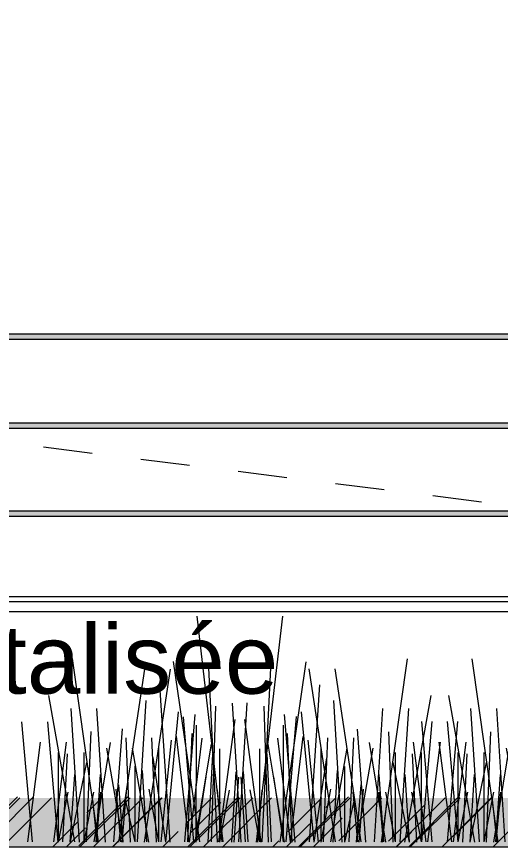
# Model space of a CAD drawing. Header units: metres. Extents: x 1838950 to 1842843, y 5171318 to 5174224.
# Drawn here: x 1841019.835 to 1841020.822, y 5171435.107 to 5171436.805 of the extents above; entities that cross this region are included whole.
import ezdxf

# ---------------------------------------------------------------- set-up
doc = ezdxf.new("R2010")
doc.units = ezdxf.units.M
doc.header["$LTSCALE"] = 0.0254
doc.linetypes.add('VW-01', pattern=[0.41656, 0.20828, -0.20828])
for name, color, linetype, lineweight in [('00 CHAZAL INVISIBLE ARCHI', 7, 'Continuous', 5), ('B GÈnÈral_Hatch', 7, 'Continuous', 5), ('B Général', 7, 'Continuous', 5)]:
    doc.layers.add(name, color=color, linetype=linetype, lineweight=lineweight)
doc.styles.add('Arial', font='arial.ttf')

# ---------------------------------------------------------------- blocks, each defined once
blk = doc.blocks.new('Groupe-253-1-5')
at = {"layer": 'B Général', "lineweight": 5}
for p, q in [((116.7033943863685, -56.88385151735661), (116.6502205595303, -56.51616452359941)), ((116.783104842239, -56.88382540562717), (116.8005393754871, -56.60025103712528)), ((116.8795165366083, -56.88379382270985), (116.9007493627686, -56.62826346180341)), ((116.6791016759114, -56.88385947515609), (116.6881912718242, -56.6626106222824)), ((116.8886263030686, -56.88379083850342), (116.8627959799347, -56.67190184197799)), ((116.6942846199082, -56.88385450156298), (116.7276689149751, -56.68441066373748)), ((116.82637623281, -56.88381123058809), (116.8263589030539, -56.69372675171684)), ((116.8020835222876, -56.88381918849142), (116.7929606876624, -56.74047977872591)), ((116.7489432183415, -56.8838365963629), (116.7398237928515, -56.77789085463874)), ((116.82637623281, -56.88381123058809), (116.8066287463402, -56.77786897045086))]:
    blk.add_line(p, q, dxfattribs=at)
blk = doc.blocks.new('Groupe-254-1-5')
at = {"layer": 'B Général', "lineweight": 5}
for p, q in [((116.7514708939621, -56.8838357682956), (116.6982886134309, -56.42342057613737)), ((116.8311813497824, -56.88380965640376), (116.8486093636055, -56.52872455868617)), ((116.9275930442018, -56.88377807364878), (116.9488199955827, -56.56380947310772)), ((116.727178183505, -56.88384372609513), (116.7362626928264, -56.60680078773395)), ((116.9367028105468, -56.8837750893838), (116.9108676158958, -56.61844950399562)), ((116.7423611275018, -56.88383875250202), (116.7757408373941, -56.63410165443175)), ((116.8744527402556, -56.88379548152032), (116.8744310404818, -56.64577523913965)), ((116.8501600300293, -56.88380343943721), (116.8410338997362, -56.70431574897255)), ((116.7970197258197, -56.88382084724321), (116.7878978644645, -56.7511568111362)), ((116.8744527402556, -56.88379548152032), (116.8547028181338, -56.75113492690326))]:
    blk.add_line(p, q, dxfattribs=at)
blk = doc.blocks.new('Groupe-255-1-5')
at = {"layer": 'B Général', "lineweight": 5}
for p, q in [((116.9802328801694, -56.88376082975688), (116.9270604160613, -56.53102116939358)), ((117.0599433361376, -56.88373471787179), (117.077378920238, -56.61168753027285)), ((117.1563550304744, -56.88370313500634), (117.1775888036372, -56.63855990415978)), ((116.9559401699431, -56.88376878767376), (116.965030585599, -56.67151366918595)), ((117.165464796754, -56.88370015084508), (117.1396352591474, -56.68042487184735)), ((116.9711231137743, -56.88376381385946), (117.0045081477653, -56.69242700428356)), ((117.1032147263801, -56.88372054287102), (117.1031981015628, -56.70136307550847)), ((117.0789220161537, -56.88372850078795), (117.0697997128031, -56.74621601774826)), ((117.0257817122075, -56.88374590865939), (117.0166626791688, -56.78210702571142)), ((117.1032147263801, -56.88372054287102), (117.0834676328882, -56.78208514164094))]:
    blk.add_line(p, q, dxfattribs=at)
blk = doc.blocks.new('Groupe-256-1-5')
at = {"layer": 'B Général', "lineweight": 5}
for p, q in [((116.9802328801694, -56.88376082975688), (116.9270604160613, -56.53102116939358)), ((117.0599433361376, -56.88373471787179), (117.077378920238, -56.61168753027285)), ((117.1563550304744, -56.88370313500634), (117.1775888036372, -56.63855990415978)), ((116.9559401699431, -56.88376878767376), (116.965030585599, -56.67151366918595)), ((117.165464796754, -56.88370015084508), (117.1396352591474, -56.68042487184735)), ((116.9711231137743, -56.88376381385946), (117.0045081477653, -56.69242700428356)), ((117.1032147263801, -56.88372054287102), (117.1031981015628, -56.70136307550847)), ((117.0789220161537, -56.88372850078795), (117.0697997128031, -56.74621601774826)), ((117.0257817122075, -56.88374590865939), (117.0166626791688, -56.78210702571142)), ((117.1032147263801, -56.88372054287102), (117.0834676328882, -56.78208514164094))]:
    blk.add_line(p, q, dxfattribs=at)
blk = doc.blocks.new('Groupe-257-1-5')
at = {"layer": 'B Général', "lineweight": 5}
for p, q in [((117.0328727162021, -56.8837435857612), (116.9797002522095, -56.53100392545658)), ((117.1125831721051, -56.88371747397984), (117.1300187562055, -56.61167028638089)), ((117.2089948664418, -56.88368589111438), (117.2302286394892, -56.63854266020915)), ((117.0085800056798, -56.88375154366446), (117.0176704216318, -56.67149642519021)), ((117.2181046327541, -56.8836829069012), (117.1922750951149, -56.6804076279554)), ((117.0237629496264, -56.88374656990884), (117.0571479837654, -56.69240976033968)), ((117.1558545623475, -56.88370329897912), (117.1558379372669, -56.70134583155109)), ((117.1315618520058, -56.88371125683733), (117.1224395486553, -56.74619877379757)), ((117.078421548027, -56.88372866476068), (117.0693025151363, -56.78208978181952)), ((117.1558545623475, -56.88370329897912), (117.1361074688885, -56.78206789769707))]:
    blk.add_line(p, q, dxfattribs=at)
blk = doc.blocks.new('Groupe-258-1-5')
at = {"layer": 'B Général'}
for name in ['Groupe-254-1-5', 'Groupe-253-1-5', 'Groupe-255-1-5', 'Groupe-256-1-5', 'Groupe-257-1-5']:
    blk.add_blockref(name, (0, 0), dxfattribs=at)
blk = doc.blocks.new('Groupe-259-1-5')
at = {"layer": 'B Général', "lineweight": 5}
for p, q in [((116.4488298404436, -56.88393490840625), (116.3956623020316, -56.58522383111281)), ((116.5285402963467, -56.88390879662495), (116.5459796792709, -56.65352771964672)), ((116.6249519907988, -56.88387721381817), (116.6461891868101, -56.67627926935538)), ((116.4245371301848, -56.883942866375), (116.4336305096952, -56.70419647160001)), ((116.6340617572918, -56.88387422955988), (116.6082350580556, -56.71173406620652)), ((116.4397200739834, -56.88393789261268), (116.4731077797127, -56.72190472130544)), ((116.5718116868852, -56.88389462163779), (116.5717976079435, -56.72946718435126)), ((116.5475189763954, -56.8839025794892), (116.5383985932942, -56.76745208647897)), ((116.4943786725647, -56.8839199874193), (116.4852610588429, -56.79784866232632)), ((116.5718116868852, -56.88389462163779), (116.5520660124796, -56.79782677814524))]:
    blk.add_line(p, q, dxfattribs=at)
blk = doc.blocks.new('Groupe-260-1-5')
at = {"layer": 'B Général', "lineweight": 5}
for p, q in [((116.4969063480047, -56.88391915939717), (116.4437319418192, -56.50987432451404)), ((116.5766168040557, -56.88389304762266), (116.5940508903484, -56.59541559816679)), ((116.673028498277, -56.88386146469848), (116.6942609216844, -56.62391294302334)), ((116.4726136376304, -56.88392711730717), (116.4817028847956, -56.65885278359961)), ((116.4877965815444, -56.88392214360353), (116.5211805621631, -56.68102998505483)), ((116.6821382647373, -56.88385848049212), (116.6563076078428, -56.66830564327727)), ((116.6198881943308, -56.88387887256997), (116.6198705651131, -56.69050771311999)), ((116.5955954841045, -56.88388683048685), (116.5864724232878, -56.7380689403617)), ((116.5424551799776, -56.88390423840345), (116.5333355875333, -56.77612657633118)), ((116.6198881943308, -56.88387887256997), (116.60014054117, -56.77610469215011))]:
    blk.add_line(p, q, dxfattribs=at)
blk = doc.blocks.new('Groupe-261-1-5')
at = {"layer": 'B Général'}
for name in ['Groupe-260-1-5', 'Groupe-259-1-5']:
    blk.add_blockref(name, (0, 0), dxfattribs=at)
blk = doc.blocks.new('Groupe-262-1-5')
at = {"layer": 'B Général'}
for name in ['Groupe-258-1-5', 'Groupe-261-1-5']:
    blk.add_blockref(name, (0, 0), dxfattribs=at)
blk = doc.blocks.new('Groupe-263-1-5')
at = {"layer": 'B Général', "lineweight": 5}
for p, q in [((115.8876410965677, -56.88356851181985), (115.8344672698123, -56.51588151817317)), ((115.9673515526189, -56.88354240004535), (115.9847860858017, -56.59996803164718)), ((116.0637632467748, -56.883510817225), (116.0849960730506, -56.62798045637724)), ((115.8633483863088, -56.88357646978865), (115.8724379821388, -56.66232761680437)), ((116.0728730131197, -56.88350783295991), (116.0470426902494, -56.6716188364999)), ((115.8785313301074, -56.88357149602627), (115.9119156250589, -56.68412765814215)), ((116.0106229428612, -56.88352822504457), (116.010605613336, -56.69344374629066)), ((115.9863302324868, -56.88353618295471), (115.9772073979444, -56.74019677329974)), ((115.9331899286887, -56.883553590833), (115.9240705030181, -56.7776078491539)), ((116.0106229428612, -56.88352822504457), (115.9908754565068, -56.77758596496601))]:
    blk.add_line(p, q, dxfattribs=at)
blk = doc.blocks.new('Groupe-264-1-5')
at = {"layer": 'B Général', "lineweight": 5}
for p, q in [((115.9357176041289, -56.88355276281075), (115.8825353237456, -56.42313757065928)), ((116.0154280600644, -56.88352665097759), (116.0328560738875, -56.52844155325994)), ((116.1118397544011, -56.88349506811213), (116.1330667057493, -56.56352646762287)), ((115.9114248937871, -56.88356072066896), (115.920509402993, -56.60651778224905)), ((116.1209495208288, -56.88349208395756), (116.095114326095, -56.61816649845891)), ((115.9266078376684, -56.88355574701718), (115.9599875475607, -56.63381864894691)), ((116.0586994504875, -56.8835124759317), (116.0586777507137, -56.64549223355096)), ((116.0344067400479, -56.88352043394555), (116.0252806099355, -56.70403274343579)), ((115.9812664361343, -56.88353784176513), (115.9721445748118, -56.75087380560624)), ((116.0586994504875, -56.8835124759317), (116.0389495283004, -56.75085192141842))]:
    blk.add_line(p, q, dxfattribs=at)
blk = doc.blocks.new('Groupe-265-1-5')
at = {"layer": 'B Général', "lineweight": 5}
for p, q in [((116.1644795904012, -56.88347782416825), (116.1113071262605, -56.53073816385687)), ((116.2441900463043, -56.88345171238694), (116.2616256305526, -56.61140452479475)), ((116.3406017406409, -56.88342012952149), (116.3618355136883, -56.63827689861625)), ((116.1401868800269, -56.88348578207832), (116.1492772958309, -56.67123066359732)), ((116.3497115069858, -56.88341714525639), (116.323881969314, -56.68014186636251)), ((116.1553698240564, -56.88348080843335), (116.1887548580799, -56.69214399880546)), ((116.2874614368427, -56.88343753739979), (116.287444811614, -56.70108006996502)), ((116.263168726353, -56.88344549525113), (116.2540464230024, -56.74593301221149)), ((116.2100284223741, -56.88346290317448), (116.2009093895989, -56.78182402029206)), ((116.2874614368427, -56.88343753739979), (116.2677143429396, -56.78180213609743))]:
    blk.add_line(p, q, dxfattribs=at)
blk = doc.blocks.new('Groupe-266-1-5')
at = {"layer": 'B Général', "lineweight": 5}
for p, q in [((116.1644795904012, -56.88347782416825), (116.1113071262605, -56.53073816385687)), ((116.2441900463043, -56.88345171238694), (116.2616256305526, -56.61140452479475)), ((116.3406017406409, -56.88342012952149), (116.3618355136883, -56.63827689861625)), ((116.1401868800269, -56.88348578207832), (116.1492772958309, -56.67123066359732)), ((116.3497115069858, -56.88341714525639), (116.323881969314, -56.68014186636251)), ((116.1553698240564, -56.88348080843335), (116.1887548580799, -56.69214399880546)), ((116.2874614368427, -56.88343753739979), (116.287444811614, -56.70108006996502)), ((116.263168726353, -56.88344549525113), (116.2540464230024, -56.74593301221149)), ((116.2100284223741, -56.88346290317448), (116.2009093895989, -56.78182402029206)), ((116.2874614368427, -56.88343753739979), (116.2677143429396, -56.78180213609743))]:
    blk.add_line(p, q, dxfattribs=at)
blk = doc.blocks.new('Groupe-267-1-5')
at = {"layer": 'B Général', "lineweight": 5}
for p, q in [((116.2171194262533, -56.88346058021762), (116.163946962228, -56.53072091996492)), ((116.2968298822718, -56.88343446849499), (116.3142654665202, -56.61138728090285)), ((116.3932415767565, -56.88340288563634), (116.4144753496558, -56.6382596547243)), ((116.1928267158463, -56.88346853817956), (116.2019171317984, -56.67121341970537)), ((116.4023513429534, -56.88339990136443), (116.3765218054295, -56.68012462247731)), ((116.2080096599084, -56.88346356448272), (116.2413946940475, -56.69212675491351)), ((116.3401012726623, -56.88342029350103), (116.3400846476142, -56.70106282602114)), ((116.3158085623531, -56.88342825130737), (116.3066862588545, -56.74591576826081)), ((116.2626682582263, -56.88344565922392), (116.253549225451, -56.78180677634143)), ((116.3401012726623, -56.88342029350103), (116.3203541789723, -56.78178489210163))]:
    blk.add_line(p, q, dxfattribs=at)
blk = doc.blocks.new('Groupe-268-1-5')
at = {"layer": 'B Général'}
for name in ['Groupe-264-1-5', 'Groupe-263-1-5', 'Groupe-265-1-5', 'Groupe-266-1-5', 'Groupe-267-1-5']:
    blk.add_blockref(name, (0, 0), dxfattribs=at)
blk = doc.blocks.new('Groupe-269-1-5')
at = {"layer": 'B Général', "lineweight": 5}
for p, q in [((115.6330765506103, -56.88365190292135), (115.5799090122308, -56.5849408255761)), ((115.7127870065133, -56.8836257911401), (115.7302263892894, -56.65324471415512)), ((115.80919870085, -56.88359420827465), (115.8304358970921, -56.67599626392921)), ((115.6087838403012, -56.88365986072775), (115.6178772200751, -56.70391346601819)), ((115.8183084673103, -56.88359122406823), (115.7924817680742, -56.71145106071487)), ((115.6239667842654, -56.88365488718651), (115.6573544900274, -56.72162171582735)), ((115.7560583969364, -56.88361161609428), (115.7560443181101, -56.72918417886642)), ((115.731765686562, -56.88361957400435), (115.7226453034608, -56.76716908099407)), ((115.6786253826158, -56.88363698187578), (115.6695077691902, -56.79756565679636)), ((115.7560583969364, -56.88361161609428), (115.7363127226789, -56.79754377260848))]:
    blk.add_line(p, q, dxfattribs=at)
blk = doc.blocks.new('Groupe-270-1-5')
at = {"layer": 'B Général', "lineweight": 5}
for p, q in [((115.6811530580559, -56.88363615385359), (115.6279786519357, -56.50959131886673)), ((115.7608635142876, -56.88361004203398), (115.7782976006305, -56.59513259274068)), ((115.857275208707, -56.88357845927906), (115.8785076318837, -56.62362993748658)), ((115.6568603480103, -56.88364411172542), (115.6659495950275, -56.65856977801098)), ((115.6720432918916, -56.88363913807358), (115.7054272723623, -56.68074697951813)), ((115.866384975052, -56.88357547501408), (115.8405543178941, -56.66802263773369)), ((115.8041349045301, -56.88359586703326), (115.8041172753951, -56.69022470769377)), ((115.7798421941557, -56.88360382494334), (115.7707191337505, -56.73778593489042)), ((115.7267018903249, -56.8836212328735), (115.7175822976999, -56.77584357084628)), ((115.8041349045301, -56.88359586703326), (115.7843872513692, -56.77582168661334))]:
    blk.add_line(p, q, dxfattribs=at)
blk = doc.blocks.new('Groupe-271-1-5')
at = {"layer": 'B Général'}
for name in ['Groupe-270-1-5', 'Groupe-269-1-5']:
    blk.add_blockref(name, (0, 0), dxfattribs=at)
blk = doc.blocks.new('Groupe-272-1-5')
at = {"layer": 'B Général'}
for name in ['Groupe-268-1-5', 'Groupe-271-1-5']:
    blk.add_blockref(name, (0, 0), dxfattribs=at)
blk = doc.blocks.new('Groupe-273-1-5')
at = {"layer": 'B Général'}
for name in ['Groupe-272-1-5', 'Groupe-262-1-5']:
    blk.add_blockref(name, (0, 0), dxfattribs=at)
blk = doc.blocks.new('Groupe-274-1-5')
at = {"layer": 'B Général', "lineweight": 5}
for p, q in [((116.0518704112728, -56.88385151735597), (116.1050442381111, -56.51616452359877)), ((115.9721599554024, -56.88382540562653), (115.9547254221543, -56.60025103712463)), ((115.8757482610331, -56.88379382270921), (115.8545154348727, -56.62826346180277)), ((116.07616312173, -56.88385947515545), (116.0670735258171, -56.66261062228176)), ((115.8666384945728, -56.88379083850278), (115.8924688177067, -56.67190184197735)), ((115.9288885648313, -56.88381123058745), (115.9289058945874, -56.6937267517162)), ((116.0609801777331, -56.88385450156234), (116.0275958826662, -56.68441066373684)), ((115.9531812753537, -56.88381918849077), (115.962304109979, -56.74047977872527)), ((115.9288885648313, -56.88381123058745), (115.9486360513012, -56.77786897045021)), ((116.0063215792999, -56.88383659636226), (116.0154410047899, -56.7778908546381))]:
    blk.add_line(p, q, dxfattribs=at)
blk = doc.blocks.new('Groupe-275-1-5')
at = {"layer": 'B Général', "lineweight": 5}
for p, q in [((116.0037939036793, -56.88383576829496), (116.0569761842104, -56.42342057613673)), ((115.9240834478589, -56.88380965640312), (115.9066554340358, -56.52872455868552)), ((115.8276717534395, -56.88377807364814), (115.8064448020587, -56.56380947310707)), ((116.0280866141363, -56.88384372609449), (116.0190021048149, -56.60680078773331)), ((115.8185619870946, -56.88377508938316), (115.8443971817455, -56.61844950399498)), ((115.8808120573857, -56.88379548151968), (115.8808337571595, -56.64577523913901)), ((116.0129036701395, -56.88383875250138), (115.9795239602472, -56.63410165443111)), ((115.9051047676119, -56.88380343943657), (115.9142308979051, -56.70431574897191)), ((115.8808120573857, -56.88379548151968), (115.9005619795075, -56.75113492690262)), ((115.9582450718217, -56.88382084724257), (115.9673669331768, -56.75115681113556))]:
    blk.add_line(p, q, dxfattribs=at)
blk = doc.blocks.new('Groupe-276-1-5')
at = {"layer": 'B Général', "lineweight": 5}
for p, q in [((115.775031917472, -56.88376082975624), (115.8282043815801, -56.53102116939294)), ((115.6953214615037, -56.88373471787115), (115.6778858774034, -56.61168753027221)), ((115.5989097671669, -56.8837031350057), (115.5776759940042, -56.63855990415913)), ((115.5898000008874, -56.88370015084444), (115.6156295384939, -56.68042487184671)), ((115.7993246276982, -56.88376878767312), (115.7902342120423, -56.67151366918531)), ((115.784141683867, -56.88376381385882), (115.7507566498761, -56.69242700428292)), ((115.6520500712613, -56.88372054287037), (115.6520666960785, -56.70136307550784)), ((115.6763427814876, -56.88372850078731), (115.6854650848382, -56.74621601774762)), ((115.6520500712613, -56.88372054287037), (115.6717971647531, -56.7820851416403)), ((115.7294830854338, -56.88374590865875), (115.7386021184725, -56.78210702571078))]:
    blk.add_line(p, q, dxfattribs=at)
blk = doc.blocks.new('Groupe-277-1-5')
at = {"layer": 'B Général', "lineweight": 5}
for p, q in [((115.775031917472, -56.88376082975624), (115.8282043815801, -56.53102116939294)), ((115.6953214615037, -56.88373471787115), (115.6778858774034, -56.61168753027221)), ((115.5989097671669, -56.8837031350057), (115.5776759940042, -56.63855990415913)), ((115.5898000008874, -56.88370015084444), (115.6156295384939, -56.68042487184671)), ((115.7993246276982, -56.88376878767312), (115.7902342120423, -56.67151366918531)), ((115.784141683867, -56.88376381385882), (115.7507566498761, -56.69242700428292)), ((115.6520500712613, -56.88372054287037), (115.6520666960785, -56.70136307550784)), ((115.6763427814876, -56.88372850078731), (115.6854650848382, -56.74621601774762)), ((115.6520500712613, -56.88372054287037), (115.6717971647531, -56.7820851416403)), ((115.7294830854338, -56.88374590865875), (115.7386021184725, -56.78210702571078))]:
    blk.add_line(p, q, dxfattribs=at)
blk = doc.blocks.new('Groupe-278-1-5')
at = {"layer": 'B Général', "lineweight": 5}
for p, q in [((115.7223920814392, -56.88374358576056), (115.7755645454319, -56.53100392545594)), ((115.6426816255362, -56.8837174739792), (115.6252460414359, -56.61167028638025)), ((115.5462699311995, -56.88368589111374), (115.5250361581521, -56.63854266020851)), ((115.5371601648872, -56.88368290690056), (115.5629897025264, -56.68040762795476)), ((115.7466847919616, -56.88375154366382), (115.7375943760095, -56.67149642518957)), ((115.7315018480149, -56.8837465699082), (115.6981168138759, -56.69240976033904)), ((115.5994102352938, -56.88370329897848), (115.5994268603744, -56.70134583155046)), ((115.6237029456356, -56.88371125683668), (115.6328252489861, -56.74619877379693)), ((115.5994102352938, -56.88370329897848), (115.6191573287529, -56.78206789769643)), ((115.6768432496143, -56.88372866476004), (115.685962282505, -56.78208978181888))]:
    blk.add_line(p, q, dxfattribs=at)
blk = doc.blocks.new('Groupe-279-1-5')
at = {"layer": 'B Général'}
for name in ['Groupe-275-1-5', 'Groupe-274-1-5', 'Groupe-278-1-5', 'Groupe-276-1-5', 'Groupe-277-1-5']:
    blk.add_blockref(name, (0, 0), dxfattribs=at)
blk = doc.blocks.new('Groupe-280-1-5')
at = {"layer": 'B Général', "lineweight": 5}
for p, q in [((116.3064349571977, -56.88393490840561), (116.3596024956097, -56.58522383111217)), ((116.2267245012946, -56.88390879662431), (116.2092851183704, -56.65352771964608)), ((116.1303128068425, -56.88387721381753), (116.1090756108312, -56.67627926935474)), ((116.1212030403496, -56.88387422955924), (116.1470297395857, -56.71173406620589)), ((116.3307276674566, -56.88394286637436), (116.3216342879461, -56.70419647159937)), ((116.1834531107561, -56.88389462163715), (116.1834671896979, -56.72946718435063)), ((116.315544723658, -56.88393789261204), (116.2821570179286, -56.7219047213048)), ((116.2077458212459, -56.88390257948856), (116.2168662043471, -56.76745208647833)), ((116.1834531107561, -56.88389462163715), (116.2031987851617, -56.7978267781446)), ((116.2608861250767, -56.88391998741866), (116.2700037387984, -56.79784866232568))]:
    blk.add_line(p, q, dxfattribs=at)
blk = doc.blocks.new('Groupe-281-1-5')
at = {"layer": 'B Général', "lineweight": 5}
for p, q in [((116.2583584496366, -56.88391915939652), (116.3115328558221, -56.5098743245134)), ((116.1786479935856, -56.88389304762202), (116.161213907293, -56.59541559816615)), ((116.0822362993643, -56.88386146469784), (116.0610038759569, -56.6239129430227)), ((116.282651160011, -56.88392711730653), (116.2735619128457, -56.65885278359897)), ((116.073126532904, -56.88385848049147), (116.0989571897985, -56.66830564327663)), ((116.2674682160969, -56.88392214360289), (116.2340842354782, -56.6810299850542)), ((116.1353766033105, -56.88387887256933), (116.1353942325282, -56.69050771311935)), ((116.1596693135369, -56.88388683048621), (116.1687923743535, -56.73806894036106)), ((116.1353766033105, -56.88387887256933), (116.1551242564714, -56.77610469214947)), ((116.2128096176638, -56.88390423840281), (116.221929210108, -56.77612657633054))]:
    blk.add_line(p, q, dxfattribs=at)
blk = doc.blocks.new('Groupe-282-1-5')
at = {"layer": 'B Général'}
for name in ['Groupe-281-1-5', 'Groupe-280-1-5']:
    blk.add_blockref(name, (0, 0), dxfattribs=at)
blk = doc.blocks.new('Groupe-283-1-5')
at = {"layer": 'B Général'}
for name in ['Groupe-279-1-5', 'Groupe-282-1-5']:
    blk.add_blockref(name, (0, 0), dxfattribs=at)
blk = doc.blocks.new('Groupe-284-1-5')
at = {"layer": 'B Général', "lineweight": 5}
for p, q in [((116.8676237010736, -56.88356851181921), (116.9207975278291, -56.51588151817253)), ((116.7879132450225, -56.88354240004471), (116.7704787118396, -56.59996803164654)), ((116.6915015508665, -56.88351081722436), (116.6702687245907, -56.62798045637659)), ((116.8919164113325, -56.88357646978801), (116.8828268155025, -56.66232761680373)), ((116.6823917845216, -56.88350783295927), (116.7082221073919, -56.67161883649926)), ((116.7446418547801, -56.88352822504393), (116.7446591843053, -56.69344374629002)), ((116.8767334675339, -56.88357149602563), (116.8433491725824, -56.68412765814151)), ((116.7689345651545, -56.88353618295406), (116.778057399697, -56.7401967732991)), ((116.7446418547801, -56.88352822504393), (116.7643893411345, -56.77758596496538)), ((116.8220748689526, -56.88355359083236), (116.8311942946232, -56.77760784915326))]:
    blk.add_line(p, q, dxfattribs=at)
blk = doc.blocks.new('Groupe-285-1-5')
at = {"layer": 'B Général', "lineweight": 5}
for p, q in [((116.8195471935125, -56.88355276281011), (116.8727294738957, -56.42313757065864)), ((116.7398367375769, -56.88352665097694), (116.7224087237538, -56.5284415532593)), ((116.6434250432402, -56.88349506811149), (116.622198091892, -56.56352646762223)), ((116.8438399038543, -56.88356072066832), (116.8347553946483, -56.60651778224841)), ((116.6343152768125, -56.88349208395692), (116.6601504715463, -56.61816649845827)), ((116.6965653471538, -56.88351247593106), (116.6965870469276, -56.64549223355032)), ((116.8286569599729, -56.88355574701654), (116.7952772500807, -56.63381864894627)), ((116.7208580575934, -56.88352043394491), (116.7299841877058, -56.70403274343515)), ((116.6965653471538, -56.88351247593106), (116.7163152693409, -56.75085192141778)), ((116.773998361507, -56.88353784176448), (116.7831202228295, -56.7508738056056))]:
    blk.add_line(p, q, dxfattribs=at)
blk = doc.blocks.new('Groupe-286-1-5')
at = {"layer": 'B Général', "lineweight": 5}
for p, q in [((116.5907852072401, -56.88347782416761), (116.6439576713808, -56.53073816385623)), ((116.5110747513371, -56.8834517123863), (116.4936391670887, -56.61140452479411)), ((116.4146630570004, -56.88342012952085), (116.393429283953, -56.63827689861562)), ((116.4055532906555, -56.88341714525575), (116.4313828283273, -56.68014186636186)), ((116.6150779176144, -56.88348578207768), (116.6059875018104, -56.67123066359668)), ((116.599894973585, -56.88348080843271), (116.5665099395614, -56.69214399880482)), ((116.4678033607986, -56.88343753739915), (116.4678199860273, -56.70108006996438)), ((116.4920960712883, -56.88344549525049), (116.501218374639, -56.74593301221085)), ((116.4678033607986, -56.88343753739915), (116.4875504547018, -56.78180213609679)), ((116.5452363752672, -56.88346290317384), (116.5543554080424, -56.78182402029142))]:
    blk.add_line(p, q, dxfattribs=at)
blk = doc.blocks.new('Groupe-287-1-5')
at = {"layer": 'B Général', "lineweight": 5}
for p, q in [((116.5907852072401, -56.88347782416761), (116.6439576713808, -56.53073816385623)), ((116.5110747513371, -56.8834517123863), (116.4936391670887, -56.61140452479411)), ((116.4146630570004, -56.88342012952085), (116.393429283953, -56.63827689861562)), ((116.4055532906555, -56.88341714525575), (116.4313828283273, -56.68014186636186)), ((116.6150779176144, -56.88348578207768), (116.6059875018104, -56.67123066359668)), ((116.599894973585, -56.88348080843271), (116.5665099395614, -56.69214399880482)), ((116.4678033607986, -56.88343753739915), (116.4678199860273, -56.70108006996438)), ((116.4920960712883, -56.88344549525049), (116.501218374639, -56.74593301221085)), ((116.4678033607986, -56.88343753739915), (116.4875504547018, -56.78180213609679)), ((116.5452363752672, -56.88346290317384), (116.5543554080424, -56.78182402029142))]:
    blk.add_line(p, q, dxfattribs=at)
blk = doc.blocks.new('Groupe-288-1-5')
at = {"layer": 'B Général', "lineweight": 5}
for p, q in [((116.538145371388, -56.88346058021698), (116.5913178354133, -56.53072091996428)), ((116.4584349153696, -56.88343446849435), (116.4409993311212, -56.61138728090221)), ((116.3620232208848, -56.8834028856357), (116.3407894479855, -56.63825965472366)), ((116.3529134546879, -56.88339990136379), (116.3787429922118, -56.68012462247667)), ((116.562438081795, -56.88346853817892), (116.5533476658429, -56.67121341970473)), ((116.5472551377329, -56.88346356448208), (116.5138701035939, -56.69212675491287)), ((116.4151635249791, -56.88342029350039), (116.4151801500271, -56.7010628260205)), ((116.4394562352882, -56.88342825130673), (116.4485785387868, -56.74591576826017)), ((116.4151635249791, -56.88342029350039), (116.4349106186691, -56.78178489210099)), ((116.4925965394151, -56.88344565922328), (116.5017155721903, -56.78180677634079))]:
    blk.add_line(p, q, dxfattribs=at)
blk = doc.blocks.new('Groupe-289-1-5')
at = {"layer": 'B Général'}
for name in ['Groupe-285-1-5', 'Groupe-284-1-5', 'Groupe-288-1-5', 'Groupe-286-1-5', 'Groupe-287-1-5']:
    blk.add_blockref(name, (0, 0), dxfattribs=at)
blk = doc.blocks.new('Groupe-290-1-5')
at = {"layer": 'B Général', "lineweight": 5}
for p, q in [((117.122188247031, -56.88365190292071), (117.1753557854105, -56.58494082557547)), ((117.042477791128, -56.88362579113947), (117.0250384083519, -56.65324471415448)), ((116.9460660967913, -56.883594208274), (116.9248289005492, -56.67599626392857)), ((116.936956330331, -56.88359122406758), (116.9627830295671, -56.71145106071423)), ((117.1464809573401, -56.88365986072711), (117.1373875775662, -56.70391346601755)), ((116.9992064007049, -56.88361161609364), (116.9992204795312, -56.72918417886578)), ((117.1312980133759, -56.88365488718587), (117.0979103076139, -56.72162171582671)), ((117.0234991110793, -56.88361957400371), (117.0326194941805, -56.76716908099342)), ((116.9992064007049, -56.88361161609364), (117.0189520749625, -56.79754377260784)), ((117.0766394150255, -56.88363698187514), (117.0857570284512, -56.79756565679572))]:
    blk.add_line(p, q, dxfattribs=at)
blk = doc.blocks.new('Groupe-291-1-5')
at = {"layer": 'B Général', "lineweight": 5}
for p, q in [((117.0741117395854, -56.88363615385295), (117.1272861457057, -56.50959131886609)), ((116.9944012833537, -56.88361004203334), (116.9769671970109, -56.59513259274003)), ((116.8979895889343, -56.88357845927842), (116.8767571657576, -56.62362993748594)), ((117.098404449631, -56.88364411172478), (117.0893152026138, -56.65856977801034)), ((116.8888798225893, -56.88357547501344), (116.9147104797473, -56.66802263773305)), ((117.0832215057497, -56.88363913807293), (117.049837525279, -56.68074697951749)), ((116.9511298931112, -56.88359586703262), (116.9511475222462, -56.69022470769313)), ((116.9754226034856, -56.8836038249427), (116.9845456638908, -56.73778593488978)), ((116.9511298931112, -56.88359586703262), (116.9708775462721, -56.7758216866127)), ((117.0285629073164, -56.88362123287285), (117.0376824999414, -56.77584357084564))]:
    blk.add_line(p, q, dxfattribs=at)
blk = doc.blocks.new('Groupe-292-1-5')
at = {"layer": 'B Général'}
for name in ['Groupe-291-1-5', 'Groupe-290-1-5']:
    blk.add_blockref(name, (0, 0), dxfattribs=at)
blk = doc.blocks.new('Groupe-293-1-5')
at = {"layer": 'B Général'}
for name in ['Groupe-289-1-5', 'Groupe-292-1-5']:
    blk.add_blockref(name, (0, 0), dxfattribs=at)
blk = doc.blocks.new('Groupe-294-1-5')
at = {"layer": 'B Général'}
for name in ['Groupe-283-1-5', 'Groupe-293-1-5']:
    blk.add_blockref(name, (0, 0), dxfattribs=at)
blk = doc.blocks.new('Groupe-295-1-5')
at = {"layer": 'B Général'}
for name in ['Groupe-294-1-5', 'Groupe-273-1-5']:
    blk.add_blockref(name, (0, 0), dxfattribs=at)
blk = doc.blocks.new('Groupe-393-1-4')
at = {"layer": 'B GÈnÈral_Hatch', "linetype": 'Continuous', "lineweight": 13}
h = blk.add_hatch(dxfattribs=at)
h.set_pattern_fill('H_HERBE', style=0, pattern_type=2)
h.set_pattern_definition([(45, (0, 0), (0.2072569444444445, -0.01763888888888888), [0.3928862052967753, -0.05612660075668226]), (45, (-0.03197048611111111, -0.06063368055555556), (-0.03167053907805945, -0.254961405366385), [0.1683798022700466, -0.280633003783411]), (45.00000000000001, (0.02806330037834109, -0.0280633003783411), (0.02264850517721413, -0.2012422551772141), [0.36026048725, -0.4062511877499999]), (45, (0.01433159722222222, -0.06945312499999999), (0.2357175494324883, 0.01122689501195609), [0.3479849246914296, -0.101027881362028]), (45.00000000000001, (0.05612660075668219, -0.05612660075668221), (0.1122532015133643, -0.1122532015133644), [0.10520934, -0.02630233499999999]), (45, (0.07015825094585275, -0.07015825094585276), (0.1122532015133644, -0.1122532015133644), [0.08807449999999999, -0.1437005]), (45, (0.08418990113502328, -0.0841899011350233), (0.1122532015133644, -0.1122532015133644), []), (45.00000000000001, (0.001653645833333345, -0.1940277777777778), (0.1122532015133643, -0.1122532015133644), [0.5962064212500001, -0.48780525375])])
h.paths.add_polyline_path([(113.8638766641472, -56.7936829099105), (113.8638766641476, -56.89368290701223), (118.94447465463, -56.89368290701203), (118.9444746546295, -56.79368291000529)])
at = {"layer": 'B GÈnÈral_Hatch', "color": 254, "linetype": 'Continuous', "true_color": 0xcccccc}
blk.add_solid([(113.8638766641472, -56.7936829099105), (113.8638766641476, -56.89368290701223), (118.9444746546295, -56.79368291000529), (118.94447465463, -56.89368290701203)], dxfattribs=at)
at = {"layer": 'B Général', "color": 150, "lineweight": 18, "true_color": 0x007fff, "flags": 128}
blk.add_lwpolyline([(113.8538766641476, -56.74368290701239), (113.8538766641476, -56.89368290701235), (119.4294741808045, -56.8936829070124), (119.4294741808045, -56.74368290701242)], dxfattribs=at)
at = {"layer": 'B Général', "flags": 128}
blk.add_lwpolyline([(113.8638766641472, -56.7936829099105), (113.8638766641476, -56.89368290701223), (118.94447465463, -56.89368290701203), (118.9444746546295, -56.79368291000529)], dxfattribs=at)
at = {"layer": 'B Général', "color": 7}
blk.add_blockref('Groupe-295-1-5', (0, 0), dxfattribs=at)
blk = doc.blocks.new('Groupe-2044-1')
at = {"layer": 'B Général', "color": 1, "linetype": 'VW-01', "lineweight": 18, "flags": 128}
blk.add_lwpolyline([(1841013.350233911, 5171436.805065901), (1841014.335898737, 5171436.621951962), (1841030.093155348, 5171434.651951961), (1841032.897573909, 5171434.591951962), (1841035.185585666, 5171434.231951961)], dxfattribs=at)

msp = doc.modelspace()

# ---------------------------------------------------------------- hatches: boundary and pattern name
at = {"layer": 'B Général', "linetype": 'Continuous', "lineweight": 0, "true_color": 0xbbbbbb}
for points in [[(1841012.914747404, 5171436.158410667), (1841023.875352592, 5171436.158410667), (1841023.875352592, 5171436.146947833), (1841012.914747404, 5171436.146947833)], [(1841012.914747404, 5171435.976947833), (1841023.875352592, 5171435.976947833), (1841023.875352592, 5171435.965484999), (1841012.914747404, 5171435.965484999)], [(1841012.914747404, 5171435.796947833), (1841023.875352592, 5171435.796947833), (1841023.875352592, 5171435.785484998), (1841012.914747404, 5171435.785484998)]]:
    msp.add_hatch(color=9, dxfattribs=at).paths.add_polyline_path(points)

# ---------------------------------------------------------------- linework, layer by layer
at = {"layer": 'B Général', "color": 7, "linetype": 'Continuous', "lineweight": 13}
msp.add_line((1841024.015352591, 5171435.621563219), (1841012.914747404, 5171435.621563219), dxfattribs=at)
at = {"layer": 'B Général', "color": 7, "linetype": 'Continuous', "lineweight": 5}
for p, q in [((1841024.005352593, 5171435.611947833), (1841012.914747404, 5171435.611947833)), ((1841023.755352591, 5171435.611563218), (1841012.914747404, 5171435.611563218)), ((1841023.755352591, 5171435.591563218), (1841012.914747404, 5171435.591563218))]:
    msp.add_line(p, q, dxfattribs=at)
at = {"layer": 'B Général', "color": 7, "linetype": 'Continuous', "lineweight": 5, "flags": 128}
for points in [[(1841012.914747404, 5171436.158410667), (1841023.875352592, 5171436.158410667), (1841023.875352592, 5171436.146947833), (1841012.914747404, 5171436.146947833)], [(1841012.914747404, 5171435.976947833), (1841023.875352592, 5171435.976947833), (1841023.875352592, 5171435.965484999), (1841012.914747404, 5171435.965484999)], [(1841012.914747404, 5171435.796947833), (1841023.875352592, 5171435.796947833), (1841023.875352592, 5171435.785484998), (1841012.914747404, 5171435.785484998)]]:
    msp.add_lwpolyline(points, close=True, dxfattribs=at)

# ---------------------------------------------------------------- block references
at = {"layer": '00 CHAZAL INVISIBLE ARCHI', "color": 7}
msp.add_blockref('Groupe-2044-1', (0, 0), dxfattribs=at)
at = {"layer": 'B Général', "color": 7}
msp.add_blockref('Groupe-393-1-4', (1840904.320898737, 5171492.005634869), dxfattribs=at)

# ---------------------------------------------------------------- texts
at = {"layer": 'B Général', "color": 7, "insert": (1841020.369166048, 5171435.382013218), "char_height": 0.140666631155303, "attachment_point": 9, "line_spacing_factor": 0.9010090477581787, "style": 'Arial'}
msp.add_mtext('terrasse végétalisée', dxfattribs=at)

doc.saveas('drawing.dxf')
